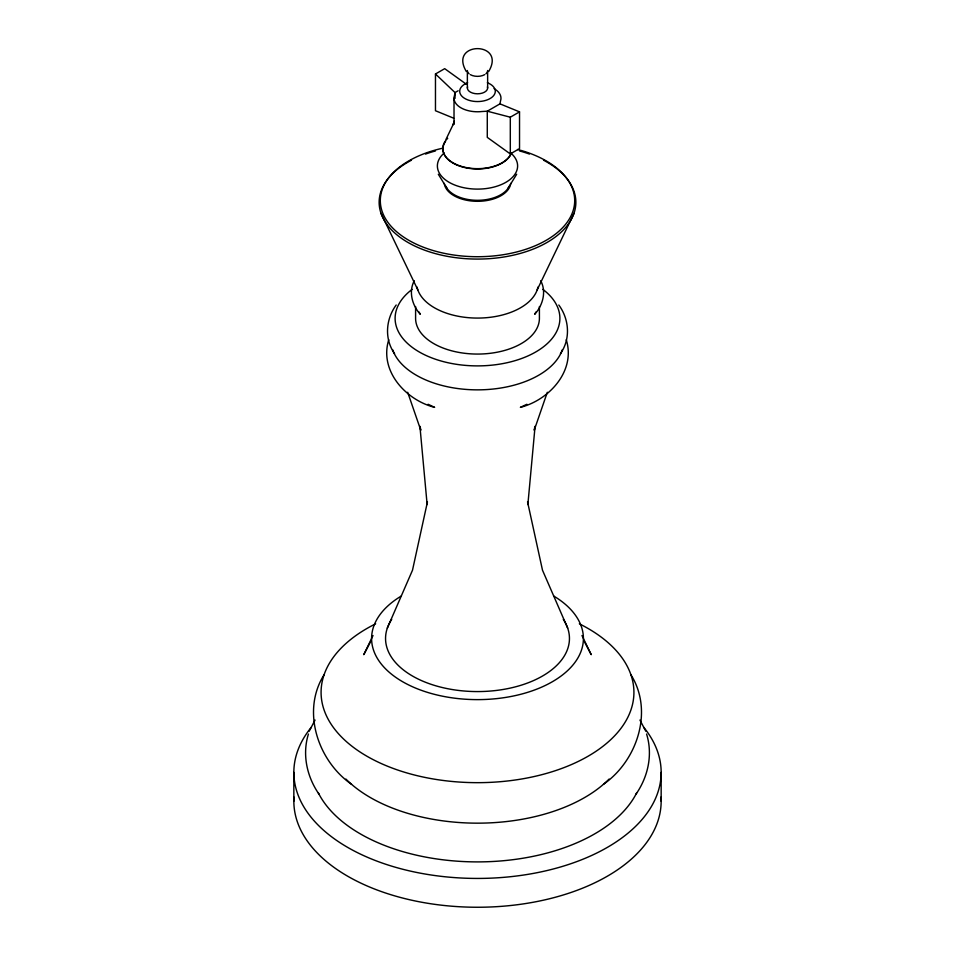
<?xml version="1.0" encoding="UTF-8"?>
<svg xmlns="http://www.w3.org/2000/svg" width="955" height="955" viewBox="0 0 955 955"><rect width="100%" height="100%" fill="white"/><g stroke="black" fill="none" stroke-linecap="round" stroke-linejoin="round"><path stroke-width="1.43" d="M455.022 98.389L455.022 92.575L435.468 73.989L444.696 68.665L466.577 84.41M527.864 504.574L535.039 426.706M308.417 734.049C302.007 754.629 306.913 776.821 319.089 794.285M388.757 339.753C379.004 370.815 405.78 400.073 434.632 407.355L428.127 404.275M534.872 426.372L534.203 430.275L547.322 392.278M458.137 90.773L455.022 92.575L454.473 95.572A23.481 13.561 0 0 0 482.084 111.508L487.277 111.198L499.978 103.856L500.527 100.86A23.481 13.561 0 0 0 494.105 88.636M427.458 501.817L412.5 570.219L387.312 628.127M454.27 121.13L453.159 124.723L454.031 122.729M446.057 139.239L453.912 122.909M537.211 289.783L573.979 213.371M324.091 674.743C301.207 711.009 317.788 760.765 351.5 784.282M373.023 635.529L363.771 654.676L370.373 642.118M396.194 305.003C385.772 319.125 384.197 338.941 394.534 353.601M414.291 280.746C408.334 291.717 412.238 305.445 420.296 314.302L419.126 312.07M516.679 174.252L507.845 188.601M309.193 731.208L315.055 720.058M535.874 312.07L534.705 314.302C542.762 305.445 546.666 291.717 540.709 280.746M560.466 353.601C570.804 338.941 569.228 319.125 558.806 305.003M635.911 794.285C648.087 776.821 652.993 754.629 646.583 734.049M488.662 71.53C506.926 41.005 448.074 41.005 466.338 71.53M603.5 784.282C637.212 760.765 653.793 711.009 630.909 674.743M510.304 117.202L519.532 111.866L519.532 148.61L510.304 153.934L487.277 137.365L487.277 111.198L510.304 117.202L510.304 153.934M526.874 404.275L520.38 407.355C549.221 400.073 575.996 370.815 566.255 339.753M499.978 103.856L519.532 111.866M453.709 118.205L435.468 110.732L435.468 73.989M447.155 188.601L438.321 174.252M639.946 720.058L645.807 731.208M584.627 642.118L591.229 654.676L581.977 635.529M381.021 213.371L417.789 289.783M567.688 628.127L542.5 570.219L527.542 501.817M407.678 392.278L420.797 430.275L420.128 426.372M419.961 426.706L427.136 504.574M661.158 772.404L661.158 801.209M539.408 306.531L539.408 318.325A61.908 35.741 0 0 1 477.5 354.066A61.908 35.741 0 0 1 415.592 318.325L415.592 306.531M487.635 70.515L487.635 87.956M467.365 70.515L467.365 87.956M454.019 98.222L454.019 124.389M293.842 772.404L293.842 801.209M643.765 727.352A183.658 106.041 0 0 1 477.5 878.433A183.658 106.041 0 0 1 311.235 727.352M609.087 779.065A151.535 87.49 0 0 1 477.5 823.162A151.535 87.49 0 0 1 345.913 779.065M579.351 623.818A156.417 90.307 0 0 1 590.882 754.569A156.417 90.307 0 0 1 364.118 754.569A156.417 90.307 0 0 1 375.649 623.818M553.697 596.027A105.898 61.132 0 0 1 551.93 681.977A105.898 61.132 0 0 1 403.07 681.977A105.898 61.132 0 0 1 401.303 596.027M563.283 619.377A91.955 53.086 0 0 1 477.5 691.575A91.955 53.086 0 0 1 391.717 619.377M562.4 349.626A86.559 49.97 0 0 1 477.5 389.855A86.559 49.97 0 0 1 392.601 349.626M542.87 289.377A82.381 47.559 0 0 1 533.153 353.398A82.381 47.559 0 0 1 421.847 353.398A82.381 47.559 0 0 1 412.13 289.377M537.963 287.061A60.881 35.156 0 0 1 477.5 318.075A60.881 35.156 0 0 1 417.037 287.061M487.384 82.751A17.787 10.266 0 0 1 490.87 98.067A17.787 10.266 0 0 1 464.13 98.067A17.787 10.266 0 0 1 467.616 82.751M636.746 792.71A165.728 95.679 0 0 1 477.5 861.899A165.728 95.679 0 0 1 318.254 792.71M543.574 160.213A98.377 56.799 0 0 1 548.182 241.782A98.377 56.799 0 0 1 406.818 241.782A98.377 56.799 0 0 1 411.426 160.213M425.548 154.065A98.377 56.799 0 0 1 435.456 150.938M519.544 150.938A98.377 56.799 0 0 1 529.452 154.065M517.61 149.481A97.195 56.118 0 0 1 552.694 236.16A97.195 56.118 0 0 1 398.593 233.366A97.195 56.118 0 0 1 443.025 148.132M510.722 183.348A33.294 19.219 0 0 1 477.5 201.314A33.294 19.219 0 0 1 444.278 183.348M509.23 186.249A32.852 18.969 0 0 1 477.5 200.311A32.852 18.969 0 0 1 445.77 186.249M511.056 153.803A34.738 20.055 0 0 1 463.951 167.077A34.738 20.055 0 0 1 447.716 138.296M511.403 152.907A34.571 19.959 0 0 1 467.461 168.104A34.571 19.959 0 0 1 445.567 141.376M487.432 71.649A10.135 5.849 0 0 1 485.928 73.762M484.663 74.645A10.135 5.849 0 0 1 470.338 74.645M469.072 73.762A10.135 5.849 0 0 1 467.568 71.649M661.015 797.067A183.658 106.041 0 0 1 477.5 907.25A183.658 106.041 0 0 1 293.985 797.067M487.444 86.809A10.135 5.849 0 0 1 477.5 93.805A10.135 5.849 0 0 1 467.568 86.809M511.904 154.042A40.122 23.159 0 0 1 502.951 183.849A40.122 23.159 0 0 1 450.557 183.109A40.122 23.159 0 0 1 444.147 153.075"/></g></svg>
